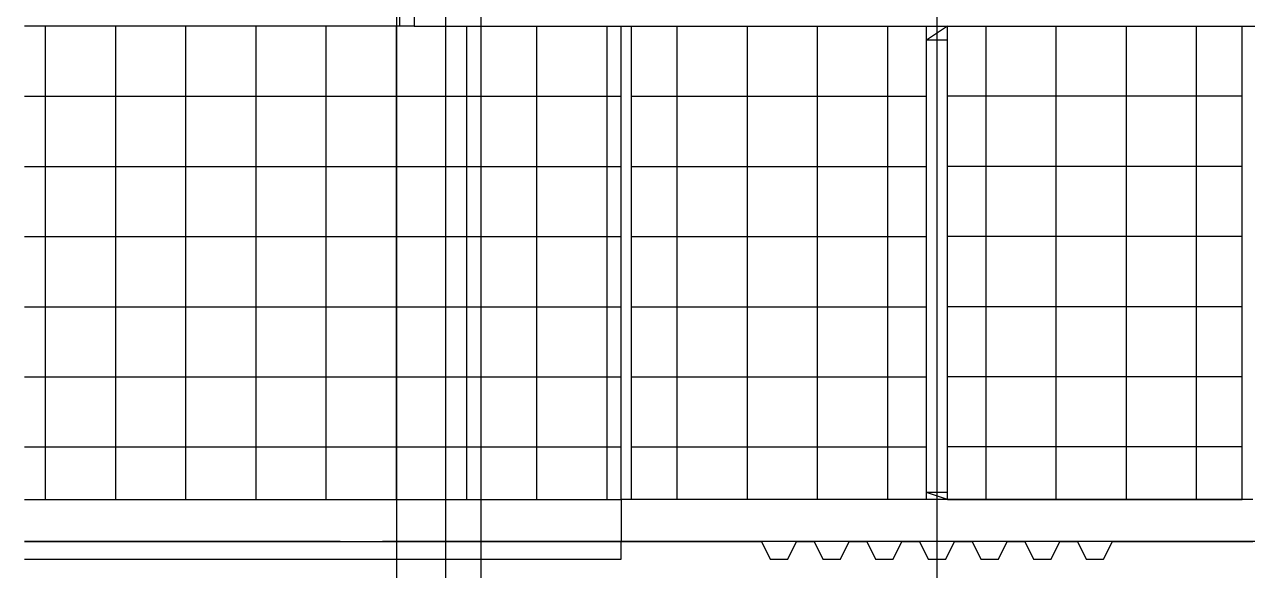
# Model space of a CAD drawing. Extents: x 0 to 40850, y 0 to 28500.
# Drawn here: x 8868 to 12353, y 8215 to 9772 of the extents above; entities that cross this region are included whole.
import ezdxf

# ---------------------------------------------------------------- set-up
doc = ezdxf.new("R2010")
doc.units = 0
doc.header["$LTSCALE"] = 60
doc.header["$MEASUREMENT"] = 0
doc.linetypes.add('CEN', pattern=[62, 60, -1, 0, -1])
for name, color, linetype in [('2', 2, 'CONTINUOUS'), ('4', 4, 'CONTINUOUS'), ('7', 7, 'CONTINUOUS'), ('8', 8, 'CONTINUOUS'), ('9', 9, 'CONTINUOUS'), ('CEN', 1, 'CEN')]:
    doc.layers.add(name, color=color, linetype=linetype)

msp = doc.modelspace()

# ---------------------------------------------------------------- linework, layer by layer
at = {"layer": '2'}
for p, q in [((9938.3, 9767), (9938.3, 13547)), ((9978.3, 9767), (9938.3, 9767)), ((8868.3, 8417), (10568.3, 8417)), ((8868.3, 8297), (10568.3, 8297))]:
    msp.add_line(p, q, dxfattribs=at)
msp.add_lwpolyline([(8868.3, 8247), (10568.3, 8247), (10568.3, 8297)], dxfattribs=at)
at = {"layer": '4'}
for p, q in [((10568.3, 8417), (10568.3, 9767)), ((10598.3, 8417), (10598.3, 9767)), ((11498.3, 9767), (11438.3, 9727)), ((11438.3, 8416.9), (11438.3, 9767)), ((11498.3, 8416.9), (11498.3, 9767)), ((12338.3, 8417), (12338.3, 9767)), ((11498.3, 9727), (11438.3, 9727)), ((11498.3, 8416.9), (11438.3, 8436.9)), ((11498.3, 8436.9), (11438.3, 8436.9))]:
    msp.add_line(p, q, dxfattribs=at)
at = {"layer": '7'}
msp.add_lwpolyline([(12018.3, 12687), (12018.3, 12507), (12778.3, 12507), (12778.3, 9947), (10158.3, 9947), (10158.3, 12507), (10918.3, 12507), (10918.3, 12687), (10158.3, 12687), (10158.3, 13587), (9978.3, 13587), (9978.3, 10402), (9988.3, 10392), (9988.3, 9957), (9978.3, 9957), (9978.3, 9767), (12958.3, 9767), (12958.3, 9957), (12948.3, 9957), (12948.3, 10392), (12958.3, 10402), (12958.3, 13587), (12778.3, 13587), (12778.3, 12687)], close=True, dxfattribs=at)
msp.add_lwpolyline([(12368.3, 8417), (10568.3, 8417), (10568.3, 8297), (10968.3, 8297), (10993.3, 8247), (11043.3, 8247), (11068.3, 8297), (11118.3, 8297), (11143.3, 8247), (11193.3, 8247), (11218.3, 8297), (11268.3, 8297), (11293.3, 8247), (11343.3, 8247), (11368.3, 8297), (11418.3, 8297), (11443.3, 8247), (11493.3, 8247), (11518.3, 8297), (11568.3, 8297), (11593.3, 8247), (11643.3, 8247), (11668.3, 8297), (11718.3, 8297), (11743.3, 8247), (11793.3, 8247), (11818.3, 8297), (11868.3, 8297), (11893.3, 8247), (11943.3, 8247), (11968.3, 8297), (12368.3, 8297)], dxfattribs=at)
at = {"layer": '8'}
for p, q in [((9928.3, 22332), (9928.3, 6042)), ((10168.3, 22332), (10168.3, 6042))]:
    msp.add_line(p, q, dxfattribs=at)
at = {"layer": '9'}
for p, q in [((9938.3, 9767), (8868.3, 9767)), ((8928.3, 8417), (8928.3, 9767)), ((9128.3, 8417), (9128.3, 9767)), ((9328.3, 8417), (9328.3, 9767)), ((9528.3, 8417), (9528.3, 9767)), ((9728.3, 8417), (9728.3, 9767)), ((9928.3, 8417), (9928.3, 9767)), ((10128.3, 8417), (10128.3, 9767)), ((10328.3, 8417), (10328.3, 9767)), ((10528.3, 8417), (10528.3, 9767)), ((10728.3, 8417), (10728.3, 9767)), ((10928.3, 8417), (10928.3, 9767)), ((11128.3, 8417), (11128.3, 9767)), ((11328.3, 8417), (11328.3, 9767)), ((11608.3, 8417), (11608.3, 9767)), ((11808.3, 8417), (11808.3, 9767)), ((12008.3, 8417), (12008.3, 9767)), ((12208.3, 8417), (12208.3, 9767)), ((8868.3, 9567), (10568.3, 9567)), ((10598.3, 9567), (11438.3, 9567)), ((12338.3, 9567), (11498.3, 9567)), ((8868.3, 9367), (10568.3, 9367)), ((10598.3, 9367), (11438.3, 9367)), ((12338.3, 9367), (11498.3, 9367)), ((8868.3, 9167), (10568.3, 9167)), ((10598.3, 9167), (11438.3, 9167)), ((12338.3, 9167), (11498.3, 9167)), ((8868.3, 8967), (10568.3, 8967)), ((10598.3, 8967), (11438.3, 8967)), ((12338.3, 8967), (11498.3, 8967)), ((8868.3, 8767), (10568.3, 8767)), ((10598.3, 8767), (11438.3, 8767)), ((12338.3, 8767), (11498.3, 8767)), ((8868.3, 8567), (10568.3, 8567)), ((10598.3, 8567), (11438.3, 8567)), ((12338.3, 8567), (11498.3, 8567)), ((11438.3, 8417), (10598.3, 8417)), ((11498.3, 8417), (12338.3, 8417))]:
    msp.add_line(p, q, dxfattribs=at)
at = {"layer": 'CEN'}
for p, q in [((10068.3, 22332), (10068.3, 6042)), ((11468.3, 22332), (11468.3, 6042)), ((17208.4, 8297), (8868.3, 8297))]:
    msp.add_line(p, q, dxfattribs=at)

doc.saveas('drawing.dxf')
